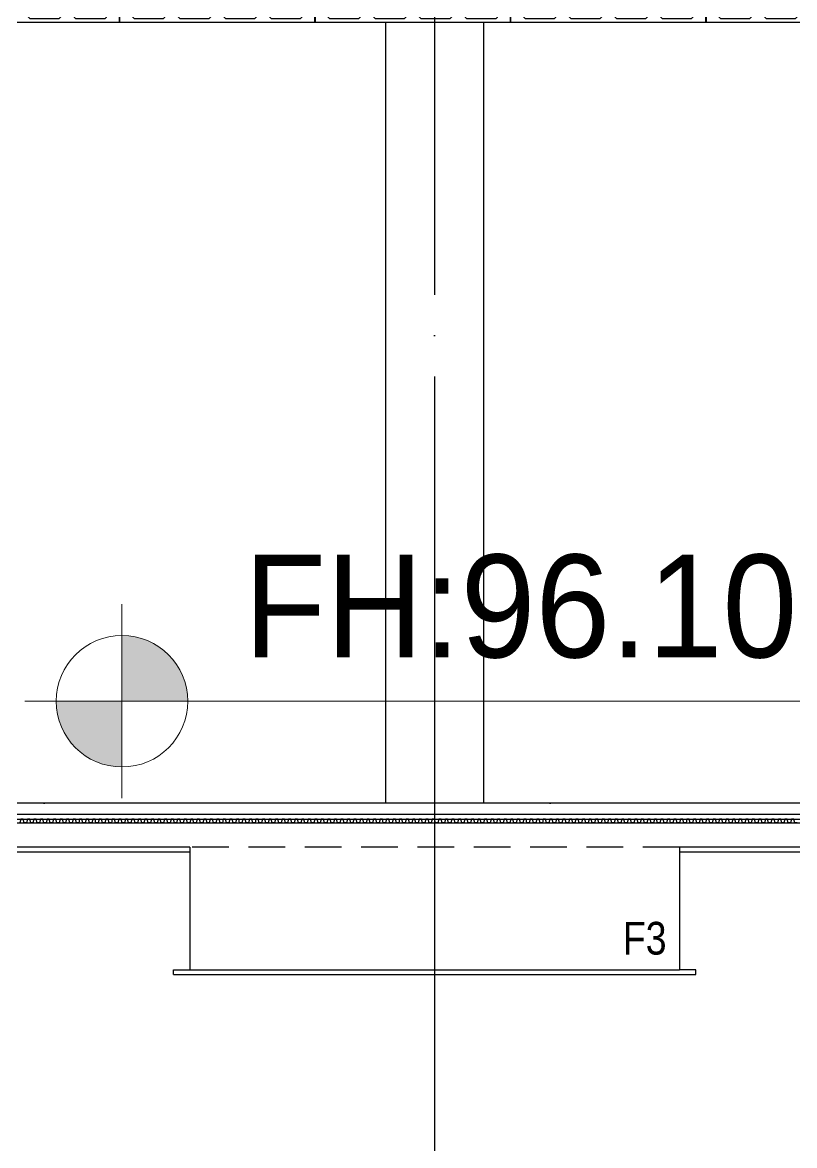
# Model space of a CAD drawing. Header units: millimetres. Extents: x 4754612 to 5801174, y 2368242 to 2777223.
# Drawn here: x 5491189 to 5500648, y 2406822 to 2420575 of the extents above; entities that cross this region are included whole.
import ezdxf
from ezdxf.enums import TextEntityAlignment as Align

# ---------------------------------------------------------------- set-up
doc = ezdxf.new("R2010")
doc.units = ezdxf.units.MM
doc.header["$LTSCALE"] = 1000
for name, pattern in [('ACAD_ISO12W100', [21, 12, -3, 0, -3, 0, -3]), ('CEN', [6.2, 6, -0.1, 0, -0.1]), ('HID', [0.345, 0.225, -0.12])]:
    doc.linetypes.add(name, pattern=pattern)
doc.layers.get('DEFPOINTS').update_dxf_attribs({"color": 151})
for name, color, linetype in [('A-ELE-8', 8, 'Continuous'), ('A-HAT-251', 251, 'Continuous'), ('A-TEX-SYM', 3, 'Continuous'), ('A-중심선', 10, 'CEN'), ('CON', 2, 'Continuous'), ('ELE-06', 6, 'Continuous'), ('ELE-2', 4, 'Continuous'), ('ELE06', 6, 'Continuous'), ('KZ_횡단_암선2', 8, 'ACAD_ISO12W100')]:
    doc.layers.add(name, color=color, linetype=linetype)
doc.layers.add('Guide-line', color=151, linetype='Continuous', plot=False)
doc.layers.add('박스', color=6, linetype='Continuous', lineweight=15)
doc.styles.add('A.NARROW', font='ARIALN.TTF')
doc.styles.add('돋움', font='')
doc.styles.get('돋움').set_extended_font_data('Dotum')

# ---------------------------------------------------------------- blocks, each defined once
blk = doc.blocks.new('zw$F401')
at = {"layer": 'CON'}
for points in [[(-2290, -200), (-2290, -80), (-2320, -70), (-2320, 0), (0, 0), (0, -70), (-30, -80), (-30, -200), (38, -230), (38, -308), (26, -320), (-2346, -320), (-2358, -308), (-2358, -230)], [(-1660, -50), (-1660, -230), (-1620, -270), (-1260, -270), (-1220, -230), (-1220, -50)], [(-660, -50), (-1100, -50), (-1100, -230), (-1060, -270), (-700, -270), (-660, -230)]]:
    blk.add_lwpolyline(points, close=True, dxfattribs=at)
for points in [[(-1780, -50), (-2220, -50), (-2220, -230), (-2180, -270), (-1820, -270), (-1780, -230), (-1780, -50)], [(-540, -50), (-540, -230), (-500, -270), (-140, -270), (-100, -230), (-100, -50), (-540, -50)]]:
    blk.add_lwpolyline(points, dxfattribs=at)
at = {"layer": 'DEFPOINTS', "style": 'A.NARROW'}
blk.add_text('PS1', height=100, dxfattribs=at).set_placement((-2171, -144), align=Align.MIDDLE_LEFT)
blk = doc.blocks.new('*U198')
at = {"layer": 'A-HAT-251'}
for points in [[(-27947, 0), (-27975, 0), (-27987, 45), (-28015, 45), (-28027, 0)], [(-27867, 0), (-27895, 0), (-27907, 45), (-27935, 45), (-27947, 0)], [(-27787, 0), (-27815, 0), (-27827, 45), (-27855, 45), (-27867, 0)], [(-27707, 0), (-27735, 0), (-27747, 45), (-27775, 45), (-27787, 0)], [(-27627, 0), (-27655, 0), (-27667, 45), (-27695, 45), (-27707, 0)], [(-27547, 0), (-27575, 0), (-27587, 45), (-27615, 45), (-27627, 0)], [(-27467, 0), (-27495, 0), (-27507, 45), (-27535, 45), (-27547, 0)], [(-27387, 0), (-27415, 0), (-27427, 45), (-27455, 45), (-27467, 0)], [(-27307, 0), (-27335, 0), (-27347, 45), (-27375, 45), (-27387, 0)], [(-27227, 0), (-27255, 0), (-27267, 45), (-27295, 45), (-27307, 0)], [(-27147, 0), (-27175, 0), (-27187, 45), (-27215, 45), (-27227, 0)], [(-27067, 0), (-27095, 0), (-27107, 45), (-27135, 45), (-27147, 0)], [(-26987, 0), (-27015, 0), (-27027, 45), (-27055, 45), (-27067, 0)], [(-26907, 0), (-26935, 0), (-26947, 45), (-26975, 45), (-26987, 0)], [(-26827, 0), (-26855, 0), (-26867, 45), (-26895, 45), (-26907, 0)], [(-26747, 0), (-26775, 0), (-26787, 45), (-26815, 45), (-26827, 0)], [(-26667, 0), (-26695, 0), (-26707, 45), (-26735, 45), (-26747, 0)], [(-26587, 0), (-26615, 0), (-26627, 45), (-26655, 45), (-26667, 0)], [(-26507, 0), (-26535, 0), (-26547, 45), (-26575, 45), (-26587, 0)], [(-26427, 0), (-26455, 0), (-26467, 45), (-26495, 45), (-26507, 0)], [(-26347, 0), (-26375, 0), (-26387, 45), (-26415, 45), (-26427, 0)], [(-26267, 0), (-26295, 0), (-26307, 45), (-26335, 45), (-26347, 0)], [(-26187, 0), (-26215, 0), (-26227, 45), (-26255, 45), (-26267, 0)], [(-26107, 0), (-26135, 0), (-26147, 45), (-26175, 45), (-26187, 0)], [(-26027, 0), (-26055, 0), (-26067, 45), (-26095, 45), (-26107, 0)], [(-25947, 0), (-25975, 0), (-25987, 45), (-26015, 45), (-26027, 0)], [(-25867, 0), (-25895, 0), (-25907, 45), (-25935, 45), (-25947, 0)], [(-25787, 0), (-25815, 0), (-25827, 45), (-25855, 45), (-25867, 0)], [(-25707, 0), (-25735, 0), (-25747, 45), (-25775, 45), (-25787, 0)], [(-25627, 0), (-25655, 0), (-25667, 45), (-25695, 45), (-25707, 0)], [(-25547, 0), (-25575, 0), (-25587, 45), (-25615, 45), (-25627, 0)], [(-25467, 0), (-25495, 0), (-25507, 45), (-25535, 45), (-25547, 0)], [(-25387, 0), (-25415, 0), (-25427, 45), (-25455, 45), (-25467, 0)], [(-25307, 0), (-25335, 0), (-25347, 45), (-25375, 45), (-25387, 0)], [(-25227, 0), (-25255, 0), (-25267, 45), (-25295, 45), (-25307, 0)], [(-25147, 0), (-25175, 0), (-25187, 45), (-25215, 45), (-25227, 0)], [(-25067, 0), (-25095, 0), (-25107, 45), (-25135, 45), (-25147, 0)], [(-24987, 0), (-25015, 0), (-25027, 45), (-25055, 45), (-25067, 0)], [(-24907, 0), (-24935, 0), (-24947, 45), (-24975, 45), (-24987, 0)], [(-24827, 0), (-24855, 0), (-24867, 45), (-24895, 45), (-24907, 0)], [(-24747, 0), (-24775, 0), (-24787, 45), (-24815, 45), (-24827, 0)], [(-24667, 0), (-24695, 0), (-24707, 45), (-24735, 45), (-24747, 0)], [(-24587, 0), (-24615, 0), (-24627, 45), (-24655, 45), (-24667, 0)], [(-24507, 0), (-24535, 0), (-24547, 45), (-24575, 45), (-24587, 0)], [(-24427, 0), (-24455, 0), (-24467, 45), (-24495, 45), (-24507, 0)], [(-24347, 0), (-24375, 0), (-24387, 45), (-24415, 45), (-24427, 0)], [(-24267, 0), (-24295, 0), (-24307, 45), (-24335, 45), (-24347, 0)], [(-24187, 0), (-24215, 0), (-24227, 45), (-24255, 45), (-24267, 0)], [(-24107, 0), (-24135, 0), (-24147, 45), (-24175, 45), (-24187, 0)], [(-24027, 0), (-24055, 0), (-24067, 45), (-24095, 45), (-24107, 0)], [(-23947, 0), (-23975, 0), (-23987, 45), (-24015, 45), (-24027, 0)], [(-23867, 0), (-23895, 0), (-23907, 45), (-23935, 45), (-23947, 0)], [(-23787, 0), (-23815, 0), (-23827, 45), (-23855, 45), (-23867, 0)], [(-23707, 0), (-23735, 0), (-23747, 45), (-23775, 45), (-23787, 0)], [(-23627, 0), (-23655, 0), (-23667, 45), (-23695, 45), (-23707, 0)], [(-23547, 0), (-23575, 0), (-23587, 45), (-23615, 45), (-23627, 0)], [(-23467, 0), (-23495, 0), (-23507, 45), (-23535, 45), (-23547, 0)], [(-23387, 0), (-23415, 0), (-23427, 45), (-23455, 45), (-23467, 0)], [(-23307, 0), (-23335, 0), (-23347, 45), (-23375, 45), (-23387, 0)], [(-23227, 0), (-23255, 0), (-23267, 45), (-23295, 45), (-23307, 0)], [(-23147, 0), (-23175, 0), (-23187, 45), (-23215, 45), (-23227, 0)], [(-23067, 0), (-23095, 0), (-23107, 45), (-23135, 45), (-23147, 0)], [(-22987, 0), (-23015, 0), (-23027, 45), (-23055, 45), (-23067, 0)], [(-22907, 0), (-22935, 0), (-22947, 45), (-22975, 45), (-22987, 0)], [(-22827, 0), (-22855, 0), (-22867, 45), (-22895, 45), (-22907, 0)], [(-22747, 0), (-22775, 0), (-22787, 45), (-22815, 45), (-22827, 0)], [(-22667, 0), (-22695, 0), (-22707, 45), (-22735, 45), (-22747, 0)], [(-22587, 0), (-22615, 0), (-22627, 45), (-22655, 45), (-22667, 0)], [(-22507, 0), (-22535, 0), (-22547, 45), (-22575, 45), (-22587, 0)], [(-22427, 0), (-22455, 0), (-22467, 45), (-22495, 45), (-22507, 0)], [(-22347, 0), (-22375, 0), (-22387, 45), (-22415, 45), (-22427, 0)], [(-22267, 0), (-22295, 0), (-22307, 45), (-22335, 45), (-22347, 0)], [(-22187, 0), (-22215, 0), (-22227, 45), (-22255, 45), (-22267, 0)], [(-22107, 0), (-22135, 0), (-22147, 45), (-22175, 45), (-22187, 0)], [(-22027, 0), (-22055, 0), (-22067, 45), (-22095, 45), (-22107, 0)], [(-21947, 0), (-21975, 0), (-21987, 45), (-22015, 45), (-22027, 0)], [(-21867, 0), (-21895, 0), (-21907, 45), (-21935, 45), (-21947, 0)], [(-21787, 0), (-21815, 0), (-21827, 45), (-21855, 45), (-21867, 0)], [(-21707, 0), (-21735, 0), (-21747, 45), (-21775, 45), (-21787, 0)], [(-21627, 0), (-21655, 0), (-21667, 45), (-21695, 45), (-21707, 0)], [(-21547, 0), (-21575, 0), (-21587, 45), (-21615, 45), (-21627, 0)], [(-21467, 0), (-21495, 0), (-21507, 45), (-21535, 45), (-21547, 0)], [(-21387, 0), (-21415, 0), (-21427, 45), (-21455, 45), (-21467, 0)], [(-21307, 0), (-21335, 0), (-21347, 45), (-21375, 45), (-21387, 0)], [(-21227, 0), (-21255, 0), (-21267, 45), (-21295, 45), (-21307, 0)], [(-21147, 0), (-21175, 0), (-21187, 45), (-21215, 45), (-21227, 0)], [(-21067, 0), (-21095, 0), (-21107, 45), (-21135, 45), (-21147, 0)], [(-20987, 0), (-21015, 0), (-21027, 45), (-21055, 45), (-21067, 0)], [(-20907, 0), (-20935, 0), (-20947, 45), (-20975, 45), (-20987, 0)], [(-20827, 0), (-20855, 0), (-20867, 45), (-20895, 45), (-20907, 0)], [(-20747, 0), (-20775, 0), (-20787, 45), (-20815, 45), (-20827, 0)], [(-20667, 0), (-20695, 0), (-20707, 45), (-20735, 45), (-20747, 0)], [(-20587, 0), (-20615, 0), (-20627, 45), (-20655, 45), (-20667, 0)], [(-20507, 0), (-20535, 0), (-20547, 45), (-20575, 45), (-20587, 0)], [(-20427, 0), (-20455, 0), (-20467, 45), (-20495, 45), (-20507, 0)], [(-20347, 0), (-20375, 0), (-20387, 45), (-20415, 45), (-20427, 0)], [(-20267, 0), (-20295, 0), (-20307, 45), (-20335, 45), (-20347, 0)], [(-20187, 0), (-20215, 0), (-20227, 45), (-20255, 45), (-20267, 0)], [(-20107, 0), (-20135, 0), (-20147, 45), (-20175, 45), (-20187, 0)], [(-20027, 0), (-20055, 0), (-20067, 45), (-20095, 45), (-20107, 0)], [(-19947, 0), (-19975, 0), (-19987, 45), (-20015, 45), (-20027, 0)], [(-19867, 0), (-19895, 0), (-19907, 45), (-19935, 45), (-19947, 0)], [(-19787, 0), (-19815, 0), (-19827, 45), (-19855, 45), (-19867, 0)], [(-19707, 0), (-19735, 0), (-19747, 45), (-19775, 45), (-19787, 0)], [(-19627, 0), (-19655, 0), (-19667, 45), (-19695, 45), (-19707, 0)], [(-19547, 0), (-19575, 0), (-19587, 45), (-19615, 45), (-19627, 0)], [(-19467, 0), (-19495, 0), (-19507, 45), (-19535, 45), (-19547, 0)], [(-19387, 0), (-19415, 0), (-19427, 45), (-19455, 45), (-19467, 0)], [(-19307, 0), (-19335, 0), (-19347, 45), (-19375, 45), (-19387, 0)], [(-19227, 0), (-19255, 0), (-19267, 45), (-19295, 45), (-19307, 0)], [(-19147, 0), (-19175, 0), (-19187, 45), (-19215, 45), (-19227, 0)], [(-19067, 0), (-19095, 0), (-19107, 45), (-19135, 45), (-19147, 0)], [(-18987, 0), (-19015, 0), (-19027, 45), (-19055, 45), (-19067, 0)], [(-18907, 0), (-18935, 0), (-18947, 45), (-18975, 45), (-18987, 0)], [(-18827, 0), (-18855, 0), (-18867, 45), (-18895, 45), (-18907, 0)], [(-18747, 0), (-18775, 0), (-18787, 45), (-18815, 45), (-18827, 0)], [(-18667, 0), (-18695, 0), (-18707, 45), (-18735, 45), (-18747, 0)], [(-18587, 0), (-18615, 0), (-18627, 45), (-18655, 45), (-18667, 0)], [(-18507, 0), (-18535, 0), (-18547, 45), (-18575, 45), (-18587, 0)]]:
    blk.add_lwpolyline(points, dxfattribs=at)

msp = doc.modelspace()

# ---------------------------------------------------------------- hatches: boundary and pattern name
at = {"layer": '박스', "ltscale": 0.1}
h = msp.add_hatch(dxfattribs=at)
h.set_pattern_fill('ANSI31', color=256, scale=1.006801)
h.set_pattern_definition([(45, (5330604.5311, 2351884.17457), (-0.08898951466, 0.08898951466), [])])
h.paths.add_polyline_path([(5492408.922, 2413068.759), (5492408.922, 2412263.318), (5493214.363, 2412263.318, 0.414213562)])
h.paths.add_polyline_path([(5492408.922, 2412263.318), (5491603.481, 2412263.318, 0.414213562), (5492408.922, 2411457.877)])

# ---------------------------------------------------------------- linework, layer by layer
at = {"layer": 'A-ELE-8'}
for p, q in [((5495638.509, 2420565.382), (5495638.509, 2411015.382)), ((5496838.509, 2420565.382), (5496838.509, 2411015.382))]:
    msp.add_line(p, q, dxfattribs=at)
at = {"layer": 'A-중심선', "ltscale": 5}
msp.add_line((5496238.509, 2478240.763), (5496238.509, 2392942.802), dxfattribs=at)
at = {"layer": 'A-중심선'}
msp.add_line((5714557.715, 2411015.382), (5390179.76, 2411015.382), dxfattribs=at)
at = {"layer": 'CON'}
for p, q in [((5452638.509, 2410775.382), (5508488.509, 2410775.382)), ((5493238.508, 2410475.382), (5488091.821, 2410475.382)), ((5493238.508, 2410475.382), (5493238.508, 2408975.382)), ((5504988.509, 2410475.382), (5499238.508, 2410475.382)), ((5499238.508, 2410475.382), (5499238.508, 2408975.382)), ((5493238.508, 2408975.382), (5499238.508, 2408975.382))]:
    msp.add_line(p, q, dxfattribs=at)
msp.add_lwpolyline([(5508368.509, 2420575.382), (5463638.509, 2420575.382)], dxfattribs=at)
at = {"layer": 'ELE-06'}
for p, q in [((5493238.508, 2410415.382), (5488091.821, 2410415.382)), ((5504988.509, 2410415.382), (5499238.508, 2410415.382)), ((5493038.508, 2408915.382), (5493038.508, 2408975.382)), ((5493038.508, 2408975.382), (5493238.508, 2408975.382)), ((5493038.508, 2408915.382), (5499438.508, 2408915.382)), ((5499438.508, 2408975.382), (5499238.508, 2408975.382)), ((5499438.508, 2408915.382), (5499438.508, 2408975.382))]:
    msp.add_line(p, q, dxfattribs=at)
at = {"layer": 'ELE-2'}
for p, q in [((5496238.509, 2411015.382), (5452638.509, 2411015.382)), ((5508488.509, 2411015.382), (5496238.509, 2411015.382)), ((5452638.509, 2410880.382), (5508488.509, 2410880.382)), ((5452638.509, 2410820.382), (5508488.509, 2410820.382))]:
    msp.add_line(p, q, dxfattribs=at)
at = {"layer": 'KZ_횡단_암선2', "linetype": 'HID', "ltscale": 2}
msp.add_line((5499238.508, 2410475.382), (5493238.508, 2410475.382), dxfattribs=at)
at = {"layer": '박스', "ltscale": 0.1}
for p, q in [((5492408.922, 2413451.703), (5492408.922, 2412263.318)), ((5491220.537, 2412263.318), (5502549.595, 2412263.318)), ((5492408.922, 2411074.932), (5492408.922, 2412263.318))]:
    msp.add_line(p, q, dxfattribs=at)
msp.add_circle((5492408.922, 2412263.318), 805.441, dxfattribs=at)

# ---------------------------------------------------------------- block references
at = {"layer": 'CON'}
for p in [(5492341.009, 2420895.382), (5494736.009, 2420895.382), (5497131.009, 2420895.382), (5499526.009, 2420895.382), (5501921.009, 2420895.382)]:
    msp.add_blockref('zw$F401', p, dxfattribs=at)
at = {"layer": 'ELE06', "color": 6, "xscale": 1.000013798092659, "yscale": 1.000013798092659, "zscale": 1.000013798092659}
msp.add_blockref('*U198', (5519185.681, 2410775.382), dxfattribs=at)

# ---------------------------------------------------------------- texts
at = {"layer": 'A-TEX-SYM', "style": '돋움'}
msp.add_text('FH:96.10', height=1260, dxfattribs=at).set_placement((5493902.326, 2412799.434))
at = {"layer": 'Guide-line', "style": 'A.NARROW'}
msp.add_text('F3', height=400, dxfattribs=at).set_placement((5498545.309, 2409361.13), align=Align.MIDDLE_LEFT)

doc.saveas('drawing.dxf')
